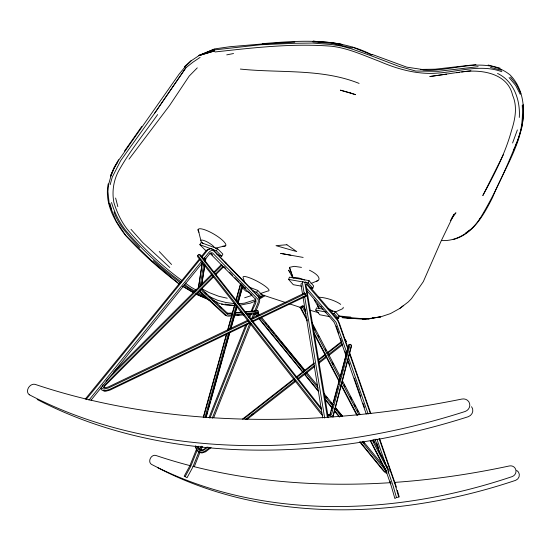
<?xml version="1.0" encoding="UTF-8"?>
<svg xmlns="http://www.w3.org/2000/svg" width="551" height="551" viewBox="0 0 551 551"><rect width="100%" height="100%" fill="white"/><g stroke="black" fill="none" stroke-linecap="round" stroke-linejoin="round"><path stroke-width="0.83" d="M198.498 287.712L202.231 262.689M205.309 262.393L205.757 258.743L204.345 258.04L202.899 258.447M332.969 417.141L351.338 346.703L351.469 345.208L350.167 344.32L348.742 344.919L342.825 367.937M321.536 408.449L200.288 254.748L199.083 254.383L197.733 255.333L197.582 256.642L320.048 412.747A7.693 2.831 37.3 0 0 322.39 415.137M108.21 183.841C104.387 202.396 113.988 220.414 124.946 234.698C141.345 252.95 159.714 269.384 179.337 284.096M521.604 128.107C525.564 109.897 523.781 88.594 509.944 74.833C484.901 54.707 451.544 72.518 422.913 69.956M198.456 287.567L202.458 262.097M200.103 286.568L203.595 264.501M201.7 284.192L204.676 265.527M205.213 262.131L205.757 258.743M201.659 285.301L204.903 264.941M351.469 345.208L333.114 415.371L331.399 416.26A7.7 2.81 37.3 0 1 327.466 414.882M350.167 344.32L331.544 414.304L330.256 414.972A5.785 2.108 37.3 0 1 328.389 414.469M330.139 415.117L330.807 412.637M331.247 410.984L333.031 404.358M333.479 402.705L337.928 386.148M338.376 384.495L340.153 377.869M340.601 376.216L342.385 369.597M329.835 415.006L348.742 344.919M110.152 184.73L112.259 177.16L120.71 160.596L154.617 113.272L185.866 67.807L192.933 62.194L200.089 57.387M203.264 417.238L226.358 334.505M227.515 330.366L234.905 303.89M235.828 300.577L240.677 283.207M203.388 417.692L226.75 334.016M227.673 330.703L235.077 304.186M236 300.874L240.856 283.476M204.951 417.369L228.562 332.832M229.491 329.519L236.207 305.481M237.13 302.168L241.992 284.764M206.019 416.969L207.637 411.184M208.099 409.531L210.413 401.259M210.875 399.606L221.963 359.92M222.425 358.267L224.732 349.995M225.201 348.342L229.354 333.458M230.745 328.499L236.517 307.83M237.674 303.691L239.058 298.732M239.52 297.079L242.53 286.327M206.15 417.424L229.981 332.143M230.91 328.83L237.157 306.473M238.08 303.167L242.943 285.776M521.349 128.913L517.293 141.786L515.309 146.352M503.325 154.748L482.807 195.591C494.233 174.805 505.177 153.667 511.48 130.677C515.164 119.25 517.651 106.653 512.588 95.227C507.285 71.837 478.537 68.868 458.893 72.277M336.089 317.893L338.528 318.361L339.264 316.205L335.153 311.48L329.47 310.406M338.528 318.361L334.402 313.65L335.153 311.48M329.601 316.646L319.862 314.773L315.73 310.103L316.488 307.947L322.982 309.18M309.572 287.622L312.83 288.207L313.629 285.941L309.008 280.624L289.44 277.167L288.614 279.426L293.27 284.688L301.418 286.155M312.83 288.207L308.188 282.904L309.008 280.624M512.602 142.984L517.368 129.933M196.693 448.707L189.861 465.815L184.206 476.147L187.071 477.676L192.733 467.324L198.945 451.786M209.015 417.624L245.677 325.152M248.832 317.183L250.099 313.994M251.049 311.597L254.837 302.038A3.754 2.011 -67.7 0 0 255.292 298.904M197.21 450.181L190.736 466.401L185.136 476.622M198.16 447.784L198.794 446.186M209.876 418.237L247.227 324.002M249.761 317.61L251.346 313.622M252.296 311.225C252.792 307.348 257.172 303.505 255.788 299.496L209.938 253.253M199.896 449.389L201.156 446.2M212.238 418.243L249.899 323.21M251.8 318.416L253.701 313.629M254.652 311.232L257.813 303.243A3.761 2.004 -67.7 0 0 257.813 299.159L212.776 253.164A4.098 2.383 -68.5 0 0 209.408 254.204L205.082 259.535M194.462 466.263L200.151 451.916M201.101 449.526L202.362 446.338M213.733 417.637L251.008 323.575M253.219 317.989L255.12 313.209M256.063 310.819L258.908 303.642A5.958 3.175 -67.7 0 0 258.86 297.271L213.946 251.132A6.488 3.781 -68.5 0 0 208.677 252.675L203.801 258.681M110.386 176.334L113.823 168.131L118.582 159.769M513.656 150.161L514.648 147.875M110.448 176.031L114.897 166.34L117.542 162.318M246.786 314.545L257.875 313.478L258.433 312.355L258.054 310.943L257.124 310.647L245.174 311.776M257.31 295.508L261.236 297.03L262.29 295.088L257.716 290.411L249.093 287.092M261.236 297.03L256.649 292.361L257.716 290.411M216.991 254.459L221.716 256.215L222.88 254.149L217.555 248.687L201.025 242.598L199.848 244.658L205.179 250.058L206.756 250.643M221.716 256.215L216.378 250.781L217.555 248.687M451.544 218.499L454.045 214.27L440.883 241.552L423.326 281.63L411.494 298.649L408.243 301.955L399.771 308.443L390.48 313.588L380.576 316.894L369.053 318.554M479.246 219.684L480.093 218.272M154.617 113.272L185.866 67.807M124.374 151.229L141.697 126.523M450.298 220.607L455.939 212.782L453.521 215.227M157.614 114.58C144.975 132.598 130.821 149.686 119.863 168.813C113.781 178.834 111.715 190.784 113.837 202.293C117.177 213.347 122.315 224.05 130.139 232.653C145.533 250.54 162.855 266.546 181.899 280.5M129.003 159.191L169.591 105.482L189.158 76.121L197.279 67.869M91.032 400.171L202.382 262.868M88.931 400.129L201.632 261.353M85.205 399.144L199.545 258.763M201.17 256.766L205.502 251.449A6.474 3.788 -68.5 0 1 209.284 249.21M86.28 399.275L200.213 259.294M201.838 257.296L206.721 251.297A7.68 4.484 -68.5 0 1 212.948 249.507L257.896 295.735A7.046 3.767 -67.7 0 1 258.756 297.519M307.286 320.951L300.109 307.286L302.568 305.695L303.25 305.957L305.64 310.516M300.109 307.286L300.784 307.554L302.354 306.886L303.25 305.957M213.499 276.03L105.503 384.205A4.553 2.424 -30.1 0 0 104.876 387.98M215.317 274.205L223.203 266.305M213.444 277.015L105.578 385.142A5.448 2.907 -30.1 0 0 104.208 387.022M215.868 274.584L223.74 266.684M113.492 372.297L211.894 274.04M213.712 272.222L221.612 264.335M106.116 381.113L212.417 274.846M214.236 273.027L222.136 265.127M184.296 66.864L191.128 60.562M206.673 447.178L203.966 449.299L201.9 449.96A3.823 3.444 71.7 0 1 198.401 446.682M242.509 419.104L293.903 378.847M295.928 377.256L314.187 362.957M318.244 359.775L325.682 353.949M327.032 352.895L341.234 341.772M207.92 446.971L203.856 450.153L201.377 450.952A4.587 4.133 71.7 0 1 197.182 447.019M243.811 418.87L294.592 379.109M296.624 377.518L314.228 363.729M318.285 360.547L325.062 355.243M327.769 353.122L341.985 341.992M209.456 447.688L204.717 451.393L201.411 452.454A6.102 5.503 71.7 0 1 195.729 445.69M245.36 419.593L295.494 380.369M297.526 378.778L314.463 365.527M318.533 362.344L326.66 355.98M328.692 354.396L342.24 343.79M251.759 414.951L253.109 413.891M211.095 447.536L205.681 451.772L201.969 452.963A6.86 6.178 71.7 0 1 195.695 447.081M246.972 419.483L295.715 381.368M298.422 379.246L314.669 366.546M318.726 363.364L326.171 357.544M328.885 355.423L342.419 344.836M399.771 308.443L403.242 305.784M465.609 233.094L469.686 230.056M379.081 438.534L394.915 483.943L398.766 497.112L396.472 497.505L394.867 498.503L391.479 486.657L386.547 472.365M258.681 298.442L264.032 295.164M259.08 299.289L264.811 295.853M247.998 320.138L108.347 386.94L105.269 387.766A5.462 2.9 -30.1 0 1 102.913 384.818M250.326 319.022L304.634 293.042L305.151 293.862L306.115 296.176L252.599 321.798M248.659 320.889L108.595 387.911L104.49 389.006A7.266 3.864 -30.1 0 1 101.088 387.146M250.987 319.78L305.151 293.862M250.188 322.094L109.367 389.502L104.752 390.735A8.162 4.346 -30.1 0 1 100.929 388.634M251.731 321.357L305.895 295.432M249.5 323.285L109.89 390.122L105.792 391.217A7.253 3.871 -30.1 0 1 103.512 390.769M335.587 311.88L341.751 309.132A15.228 4.263 17.6 0 0 343.19 307.293M199.724 55.341L214.601 48.922L229.836 46.725L261.084 44.066L294.806 42.193M311.046 283.476L317.858 280.631M255.464 301.046L250.368 303.14L239.485 305.275M453.225 239.533C473.343 234.175 483.874 214.621 492.58 197.478C504.53 167.607 526.04 138.377 523.147 104.614M198.704 55.41L214.208 49.191M255.54 299.668L244.651 303.126L237.956 303.87M260.065 293.669L267.752 291.038A14.643 2.755 27.9 0 0 258.302 281.857A14.643 2.755 27.9 0 0 243.101 277.552L244.796 282.904M244.665 297.767L252.021 295.377M338.989 316.274L347.833 317.955L350.801 317.107L338.273 315.902M204.269 260.251L205.716 259.852M215.365 248.239L225.69 245.698M293.001 277.711L289.475 267.373L294.158 266.326L301.487 267.366M226.736 54.866L233.548 53.523M457.261 72.498L429.808 76.527L446.585 74.171M456.655 72.753L459.169 72.401M461.69 72.05L470.919 70.748M215.055 51.959C253.66 47.717 292.65 43.13 331.523 46.229C348.211 48.171 363.529 55.334 379.081 61.202C397.732 69.247 417.575 74.846 438.1 73.042C459.197 71.54 481.126 63.999 501.851 71.72M365.781 318.747L362.496 319.16L342.143 317.638L369.129 318.829L380.576 316.894L376.464 317.41M372.359 317.927L374.825 317.617M478.137 66.692L438.265 71.313L415.702 71.031L398.876 66.34L371.505 55.906L351.91 49.011L341.902 46.174L331.847 44.562L312.603 43.054L294.482 43.288L260.63 44.755L214.332 49.921L199.09 55.52L191.534 60.555L185.136 66.823L179.096 74.158L118.892 159.921L113.995 168.454L110.744 176.788L108.623 184.399L107.913 191.431L109.188 203.65L111.667 210.076L116.171 221.082L125.738 235.435L152.117 261.229L179.254 284.082M475.974 64.577L435.235 69.199L420.874 69.419L421.928 69.426L406.728 67.132L372.187 54.432M232.281 315.943L227.756 316.15L226.179 315.379L200.716 291.699L199.82 290.143M234.843 315.695L244.224 314.793M231.971 314.89L228.631 315.02L227.363 314.394L201.948 290.673L201.232 289.413M234.533 314.642L243.067 313.829M245.629 313.581L258.433 312.355M237.329 315.069L239.031 314.903M242.447 314.573L244.155 314.407M248.418 314.001L250.974 313.753M254.39 313.429L256.091 313.264M232.377 312.982L227.336 313.264M234.94 312.741L241.765 312.093M232.446 313.361L228.417 313.581L227.301 313.023L201.9 289.254M235.008 313.12L241.841 312.472M245.25 312.155L258.054 310.943M366.594 318.781L362.496 319.16L369.129 318.829L347.833 317.955M262.248 43.674C298.945 40.719 338.266 37.254 372.097 54.948L352.571 47.221M441.351 240.532C458.349 241.696 473.447 230.042 481.608 215.902C495.439 192.726 506.431 167.945 516.487 142.936C521.873 131.069 522.989 118.128 522.238 105.262M234.43 305.578L227.556 305.247L221.344 304.193M240.367 69.068C279.763 73.221 321.536 68.331 359.094 83.408M312.858 41.91L332.17 43.391L352.365 47.999M321.508 42.117L313.14 41.18L332.398 42.654L342.426 44.466L338.245 43.997M334.898 43.619L336.571 43.804M235.415 303.739L226.027 302.513L217.81 300.35L208.767 296.41M224.987 304.104L234.643 305.516M221.344 303.835L222.962 304.083M303.146 257.427L280.617 253.391L290.838 255.23M288.614 279.426L308.188 282.904M315.73 310.103L326.288 312.107M332.783 313.347L334.402 313.65M227.246 298.222L218.788 296.3L209.029 292.547L201.218 288.4M490.48 67.449L501.63 70.239M488.179 65.025L500.074 68.172M309.552 310.089L318.547 312.713M217.335 302.733L220.531 303.711M256.945 313.182L257.875 313.478M260.733 294.372L285.928 302.657M289.179 303.732L300.557 307.472M195.681 294L209.945 300.336M199.848 244.658L216.378 250.781M242.536 286.913L245.67 288.125M252.723 290.852L256.649 292.361M249.465 292.464L245.539 290.942L242.109 287.47M208.34 299.772L209.773 300.336M212.596 300.295L217.122 302.155M196.004 294.02L203.099 297.051M204.676 297.719L207.045 298.732M197.279 293.724L206.57 297.815M197.981 292.781L205.427 296.424M226.675 315.833L224.946 314.993L199.434 291.314M199.166 291.748L202.114 293.194M194.985 291.121L189.758 288.214L184.53 284.461M196.204 290.095L191.025 287.209L185.212 283.021M194.386 292.037L183.944 285.37M182.774 286.341L193.532 292.726M182.946 286.279L193.05 292.381M497.546 73.441C513.945 81.114 520.468 100.42 519.29 117.459M180.556 282.938L167.635 273.007L153.13 260.651M181.272 282.036C161.76 267.779 143.907 251.511 128.114 233.211C120.173 224.519 114.939 213.698 111.529 202.513M169.811 267.469L142.799 242.564L131 229.326M204.965 292.925L206.205 294.082M219.856 306.838L221.096 308.002M210.819 253.164L212.624 255.003M224.078 266.663L225.889 268.502M229.505 272.187L232.522 275.252M234.933 277.704L239.155 282.002M240.36 283.228L245.181 288.139M250.609 293.655L251.814 294.888M159.246 251.511L171.554 264.48M139.596 247.516C129.767 236.751 118.685 226.137 114.036 211.908M225.173 262.097L226.234 263.268M306.845 290.721L333.5 321.433A3.974 0.771 68.4 0 1 335.559 325.655L346.262 356.456M306.294 287.767L336.069 322.376L346.972 353.136M509.096 77.567L515.66 85.433L520.261 94.359M257.599 312.569L259.776 315.22M261.408 317.211L304.958 370.286M306.59 372.276L317.479 385.548M323.465 392.842L333.265 404.785M335.442 407.437L342.522 416.067M363.205 441.275L384.433 467.152M265.396 322.652L266.484 323.981M268.123 325.978L269.219 327.308M270.307 328.644L271.946 330.641M273.034 331.971L274.129 333.3M275.769 335.297L276.857 336.627M277.952 337.963L279.591 339.96M280.679 341.289L304.703 370.575M325.992 396.541L327.087 397.87M330.91 402.526L331.998 403.862M335.821 408.518L337.46 410.516M338.555 411.852L342.378 416.508M363.123 441.806L364.211 443.135M257.014 313.54L258.646 315.53M260.279 317.521L304.379 371.333M305.468 372.655L317.989 387.938M324.525 395.907L332.687 405.873M334.87 408.525L341.4 416.501M362.09 441.744L383.868 468.309A4.222 0.985 54.8 0 0 386.272 470.189M254.927 313.264L257.103 315.923M258.736 317.92L303.332 372.407M304.421 373.736L318.561 391.017M324.546 398.325L332.157 407.63M334.333 410.288L339.774 416.935M359.893 441.516L382.738 469.431A5.055 1.171 54.8 0 0 385.817 471.043L370.286 440.89M255.065 314.015L257.241 316.667M258.867 318.664L302.871 372.442M304.496 374.432L318.623 391.699M324.601 399L332.205 408.298M334.374 410.95L339.264 416.928M359.906 442.157L382.725 470.044A6.736 1.563 54.8 0 0 386.836 472.214L370.63 440.573M510.508 77.071L516.535 84.585L520.881 93.401M199.083 254.383L321.371 409.586M197.733 255.333L320.358 411.397A8.658 3.168 37.3 0 0 321.832 413.023M305.598 295.364L306.115 296.176M314.146 299.62L318.574 307.465L317.796 305.344M313.664 333.093L339.182 381.678M340.78 384.715L356.724 415.082M312.011 322.672L340.277 376.629M342.267 380.431L360.182 414.627M373.323 439.705L389.089 470.582A6.729 1.577 54.8 0 1 388.82 471.442M313.76 327.046L315.358 330.09M318.154 335.428L318.953 336.957M325.352 349.155L326.151 350.684M332.542 362.882L333.341 364.404M344.134 384.997L344.933 386.52M350.126 396.431L351.724 399.482M354.52 404.82L355.319 406.342M357.317 410.158L358.122 411.68M373.303 440.655L374.101 442.184M380.5 454.382L381.299 455.911M386.492 465.822L387.291 467.344M302.354 306.886L305.943 313.733M312.727 326.66L340.243 379.136M341.84 382.18L358.99 414.882M372.152 439.98L387.305 468.88L388.476 471.98A7.569 1.763 54.8 0 1 388.173 472.944M300.784 307.554L307.169 319.711M313.953 332.639L339.499 381.285M341.496 385.087L357.454 415.488M292.636 277.787L288.662 270.176A16.117 5.634 19.9 0 0 289.792 272.008M305.357 294.84L304.634 293.042M317.321 304.104L319.008 308.842A7.852 2.287 19.5 0 1 321.515 306.817M348.018 348.06L339.836 324.587A6.302 1.198 68.4 0 0 336.613 318.003L306.308 282.587A6.75 1.377 67.9 0 0 305.137 284.268L327.342 417.093M349.713 352.915L370.878 413.601M379.625 438.692L396.424 487.18M347.991 349.341L339.223 324.202A3.981 0.758 68.4 0 0 337.164 319.973L306.866 284.653A4.263 0.868 67.9 0 0 306.142 285.783L328.3 417.72M349.12 352.585L370.32 413.402M348.384 357.193L368.151 414.008M376.905 439.161L385.659 464.321M388.2 471.628L393.104 485.796L396.472 497.505M336.179 326.034L338.72 333.355M340.415 338.231L341.269 340.67M344.94 351.242L346.352 355.305M348.328 360.995L349.747 365.065M354.265 378.069L360.767 396.768M363.026 403.277L364.445 407.341M376.877 443.114L378.854 448.803M390.163 481.326L391.01 483.764M347.392 359.693L366.263 414.008M374.997 439.133L380.066 453.721M385.135 468.316L385.982 470.747M289.475 267.373L293.015 277.69M397.361 490.424L399.22 496.906M115.614 198.043L117.838 206.618M110.035 203.601L111.667 210.076M198.133 229.43L200.853 240.36M304.193 293.621L302.657 284.309A7.996 1.646 67.9 0 1 303.029 281.561M304.751 297.01L324.684 418.051M302.582 294.337L301.197 285.873A6.75 1.405 67.9 0 1 301.514 283.51M302.995 296.879L322.721 417.94M327.831 308.45A7.852 2.287 19.5 0 1 332.887 311.542M318.299 297.258A15.228 4.263 17.6 0 1 340.718 304.379M309.448 270.217A16.117 5.634 19.9 0 1 316.653 281.162M293.552 278.138A8.306 2.555 20 0 1 304.469 280.046M199.001 232.212A16 3.926 30.4 0 1 204.669 229.746A16 3.926 30.4 0 1 222.48 240.25A16 3.926 30.4 0 1 222.694 246.187M203.409 243.756A7.962 1.894 30.3 0 1 203.608 240.408A7.962 1.894 30.3 0 1 214.194 247.11M37.172 399.475A558.673 404.957 -26.5 0 0 468.343 416.68A6.715 6.364 -24.2 0 0 471.56 406.7M394.254 482.421A677.31 459.754 -28.2 0 0 509.331 465.96A5.675 5.489 -38.1 0 1 515.812 469.721A5.675 5.489 -38.1 0 1 512.313 476.546A485.128 363.054 -31.4 0 1 151.387 464.314A4.987 3.926 -60 0 1 150.368 458.349A4.987 3.926 -60 0 1 155.899 455.47A677.31 459.754 -28.2 0 0 190.515 465.753M390.115 482.704A677.31 459.754 -28.2 0 1 192.96 466.38M157.669 467.654A480.727 361.546 -31.3 0 0 515.702 480.314A5.613 5.448 -37.7 0 0 516.714 470.409M202.458 450.47A4.58 4.126 71.7 0 1 201.17 450.201M200.571 449.912A4.58 4.126 71.7 0 1 198.264 446.544M214.711 50.912L199.09 55.52L214.711 50.912M286.885 244.747L276.037 245.663L296.734 251.587L286.885 244.747M350.615 92.995L340.394 90.157L355.629 94.682L350.615 92.995M345.47 339.643L344.616 339.12L345.629 341.138L346.483 341.661L345.47 339.643M29.375 394.778A564.968 407.051 -26.6 0 0 465.251 411.445A6.805 6.433 -24.7 0 0 469.604 403.497A6.805 6.433 -24.7 0 0 461.89 399.055A777.103 506.686 -23.8 0 1 35.319 384.433A6.013 4.642 -53 0 0 28.445 387.773A6.013 4.642 -53 0 0 29.375 394.778"/></g></svg>
